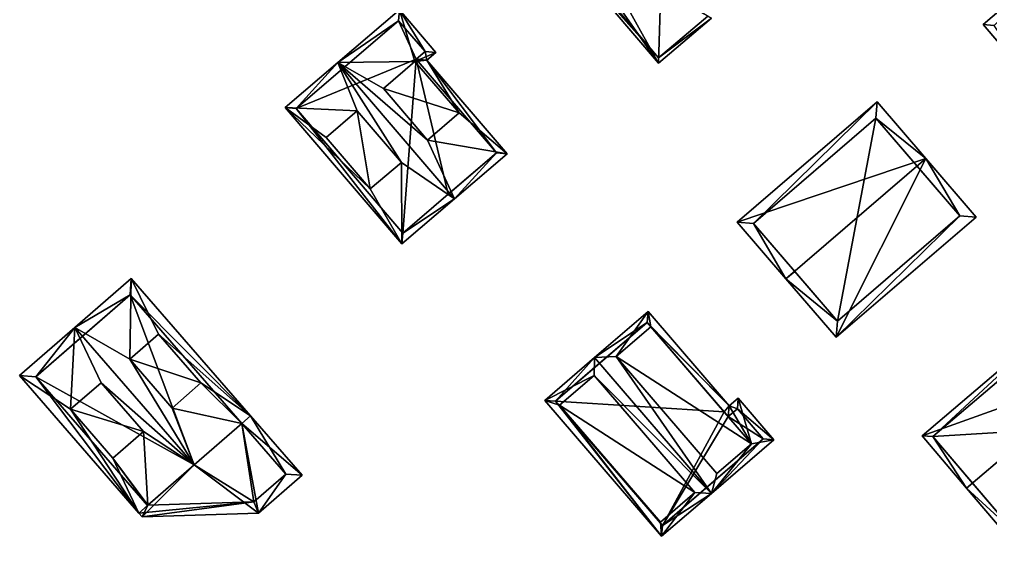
# Model space of a CAD drawing. Extents: x 2679264 to 2679716, y 1246766 to 1247183.
# Drawn here: x 2679263.9 to 2679327.1, y 1247086.6 to 1247120.6 of the extents above; entities that cross this region are included whole.
import ezdxf

# ---------------------------------------------------------------- set-up
doc = ezdxf.new("R2010")
doc.units = 0

msp = doc.modelspace()

# ---------------------------------------------------------------- linework, layer by layer
for points in [[(2679305.46, 1247117.79, 451.507), (2679297.9, 1247126.66, 451.507), (2679301.21, 1247123.92, 452.091)], [(2679297.9, 1247126.66, 451.507), (2679305.46, 1247117.79, 451.507), (2679305.48, 1247118.14, 451.702)], [(2679298.26, 1247126.63, 451.702), (2679297.9, 1247126.66, 451.507), (2679305.48, 1247118.14, 451.702)], [(2679298.26, 1247126.63, 451.702), (2679305.48, 1247118.14, 451.702), (2679298.26, 1247126.63, 443.411)], [(2679298.26, 1247126.63, 443.411), (2679305.48, 1247118.14, 451.702), (2679305.48, 1247118.14, 443.411)], [(2679308.68, 1247120.86, 443.411), (2679298.26, 1247126.63, 443.411), (2679305.48, 1247118.14, 443.411)], [(2679326.59, 1247120.31, 449.623), (2679332.56, 1247125.43, 449.623), (2679329.52, 1247116.89, 453.099)], [(2679332.56, 1247125.43, 449.623), (2679326.59, 1247120.31, 449.623), (2679327.29, 1247120.26, 450.009)], [(2679305.46, 1247117.79, 451.507), (2679301.21, 1247123.92, 452.091), (2679303.64, 1247121.08, 452.091)], [(2679305.62, 1247122.77, 454.12), (2679305.46, 1247117.79, 451.507), (2679303.64, 1247121.08, 452.091)], [(2679308.91, 1247120.73, 455.044), (2679305.46, 1247117.79, 451.507), (2679305.62, 1247122.77, 454.12)], [(2679284.62, 1247117.84, 457.225), (2679288.62, 1247121.27, 453.09), (2679289.63, 1247117.91, 454.201)], [(2679288.62, 1247121.27, 453.09), (2679284.62, 1247117.84, 457.225), (2679288.57, 1247120.56, 453.482)], [(2679290.29, 1247118.56, 453.482), (2679288.62, 1247121.27, 453.09), (2679288.57, 1247120.56, 453.482)], [(2679288.62, 1247121.27, 453.09), (2679290.99, 1247118.5, 453.09), (2679289.63, 1247117.91, 454.201)], [(2679290.99, 1247118.5, 453.09), (2679288.62, 1247121.27, 453.09), (2679290.29, 1247118.56, 453.482)], [(2679288.57, 1247120.56, 453.482), (2679284.94, 1247117.46, 457.225), (2679281.9, 1247114.85, 446.881)], [(2679288.57, 1247120.56, 446.881), (2679288.57, 1247120.56, 453.482), (2679281.9, 1247114.85, 446.881)], [(2679289.7, 1247118.06, 446.881), (2679288.57, 1247120.56, 446.881), (2679281.9, 1247114.85, 446.881)], [(2679288.57, 1247120.56, 453.482), (2679284.62, 1247117.84, 457.225), (2679284.94, 1247117.46, 457.225)], [(2679290.29, 1247118.56, 453.482), (2679288.57, 1247120.56, 453.482), (2679288.57, 1247120.56, 446.881)], [(2679290.29, 1247118.56, 446.881), (2679290.29, 1247118.56, 453.482), (2679288.57, 1247120.56, 446.881)], [(2679289.7, 1247118.06, 446.881), (2679290.29, 1247118.56, 446.881), (2679288.57, 1247120.56, 446.881)], [(2679305.46, 1247117.79, 451.507), (2679308.91, 1247120.73, 455.044), (2679305.48, 1247118.14, 451.702)], [(2679308.91, 1247120.73, 455.044), (2679308.68, 1247120.86, 454.978), (2679305.48, 1247118.14, 451.702)], [(2679305.48, 1247118.14, 451.702), (2679308.68, 1247120.86, 454.978), (2679308.68, 1247120.86, 443.411)], [(2679305.48, 1247118.14, 451.702), (2679308.68, 1247120.86, 443.411), (2679305.48, 1247118.14, 443.411)], [(2679326.59, 1247120.31, 449.623), (2679329.52, 1247116.89, 453.099), (2679327.29, 1247120.26, 450.009)], [(2679289.7, 1247118.06, 446.881), (2679281.9, 1247114.85, 446.881), (2679288.84, 1247106.75, 446.881)], [(2679291.79, 1247109.27, 446.881), (2679289.7, 1247118.06, 446.881), (2679288.84, 1247106.75, 446.881)], [(2679290.99, 1247118.5, 453.09), (2679290.41, 1247118, 453.689), (2679289.63, 1247117.91, 454.201)], [(2679290.41, 1247118, 453.689), (2679292.5, 1247114.56, 454.201), (2679289.63, 1247117.91, 454.201)], [(2679289.7, 1247118.06, 454.079), (2679290.41, 1247118, 453.689), (2679290.29, 1247118.56, 453.482)], [(2679289.7, 1247118.06, 454.079), (2679290.29, 1247118.56, 453.482), (2679289.7, 1247118.06, 446.881)], [(2679289.7, 1247118.06, 446.881), (2679290.29, 1247118.56, 453.482), (2679290.29, 1247118.56, 446.881)], [(2679294.93, 1247111.96, 454.081), (2679290.41, 1247118, 453.689), (2679289.7, 1247118.06, 454.079)], [(2679294.93, 1247111.96, 454.081), (2679289.7, 1247118.06, 454.079), (2679294.93, 1247111.96, 446.881)], [(2679294.93, 1247111.96, 446.881), (2679289.7, 1247118.06, 454.079), (2679289.7, 1247118.06, 446.881)], [(2679291.79, 1247109.27, 446.881), (2679294.93, 1247111.96, 446.881), (2679289.7, 1247118.06, 446.881)], [(2679290.41, 1247118, 453.689), (2679290.99, 1247118.5, 453.09), (2679290.29, 1247118.56, 453.482)], [(2679290.41, 1247118, 453.689), (2679295.63, 1247111.9, 453.689), (2679292.5, 1247114.56, 454.201)], [(2679295.63, 1247111.9, 453.689), (2679290.41, 1247118, 453.689), (2679294.93, 1247111.96, 454.081)], [(2679281.2, 1247114.91, 453.689), (2679284.62, 1247117.84, 457.225), (2679285.88, 1247114.7, 456.379)], [(2679284.62, 1247117.84, 457.225), (2679281.2, 1247114.91, 453.689), (2679281.9, 1247114.85, 454.081)], [(2679284.94, 1247117.46, 457.225), (2679284.62, 1247117.84, 457.225), (2679281.9, 1247114.85, 454.081)], [(2679284.94, 1247117.46, 457.225), (2679281.9, 1247114.85, 454.081), (2679281.9, 1247114.85, 446.881)], [(2679287.58, 1247116.15, 456.32), (2679284.62, 1247117.84, 457.225), (2679289.63, 1247117.91, 454.201)], [(2679284.62, 1247117.84, 457.225), (2679292.2, 1247108.97, 457.225), (2679288.75, 1247111.35, 456.379)], [(2679292.2, 1247108.97, 457.225), (2679284.62, 1247117.84, 457.225), (2679290.44, 1247112.8, 456.32)], [(2679284.62, 1247117.84, 457.225), (2679288.75, 1247111.35, 456.379), (2679285.88, 1247114.7, 456.379)], [(2679284.62, 1247117.84, 457.225), (2679287.58, 1247116.15, 456.32), (2679290.44, 1247112.8, 456.32)], [(2679292.5, 1247114.56, 456.32), (2679287.58, 1247116.15, 456.32), (2679289.63, 1247117.91, 456.32)], [(2679289.63, 1247117.91, 454.201), (2679289.63, 1247117.91, 456.32), (2679287.58, 1247116.15, 456.32)], [(2679292.5, 1247114.56, 454.201), (2679292.5, 1247114.56, 456.32), (2679289.63, 1247117.91, 454.201)], [(2679289.63, 1247117.91, 456.32), (2679289.63, 1247117.91, 454.201), (2679292.5, 1247114.56, 456.32)], [(2679290.44, 1247112.8, 456.32), (2679287.58, 1247116.15, 456.32), (2679292.5, 1247114.56, 456.32)], [(2679288.78, 1247106.04, 453.689), (2679281.2, 1247114.91, 453.689), (2679286.72, 1247109.62, 454.282)], [(2679281.2, 1247114.91, 453.689), (2679285.88, 1247114.7, 456.379), (2679283.85, 1247112.97, 454.282)], [(2679281.2, 1247114.91, 453.689), (2679283.85, 1247112.97, 454.282), (2679286.72, 1247109.62, 454.282)], [(2679281.2, 1247114.91, 453.689), (2679288.78, 1247106.04, 453.689), (2679281.9, 1247114.85, 454.081)], [(2679281.9, 1247114.85, 454.081), (2679288.78, 1247106.04, 453.689), (2679288.84, 1247106.75, 454.082)], [(2679281.9, 1247114.85, 454.081), (2679288.84, 1247106.75, 454.082), (2679288.84, 1247106.75, 446.881)], [(2679281.9, 1247114.85, 446.881), (2679281.9, 1247114.85, 454.081), (2679288.84, 1247106.75, 446.881)], [(2679319.69, 1247115.28, 453.925), (2679322.86, 1247111.59, 456.164), (2679310.59, 1247107.46, 453.925)], [(2679319.69, 1247115.28, 453.925), (2679310.59, 1247107.46, 453.925), (2679311.65, 1247107.38, 454.27)], [(2679319.61, 1247114.22, 454.27), (2679319.69, 1247115.28, 453.925), (2679311.65, 1247107.38, 454.27)], [(2679322.86, 1247111.59, 456.164), (2679319.69, 1247115.28, 453.925), (2679319.61, 1247114.22, 454.27)], [(2679283.85, 1247112.97, 456.379), (2679285.88, 1247114.7, 456.379), (2679286.72, 1247109.62, 456.379)], [(2679285.88, 1247114.7, 456.379), (2679283.85, 1247112.97, 456.379), (2679283.85, 1247112.97, 454.282)], [(2679285.88, 1247114.7, 456.379), (2679288.75, 1247111.35, 456.379), (2679286.72, 1247109.62, 456.379)], [(2679295.63, 1247111.9, 453.689), (2679290.44, 1247112.8, 456.32), (2679292.5, 1247114.56, 454.201)], [(2679290.44, 1247112.8, 456.32), (2679292.5, 1247114.56, 456.32), (2679292.5, 1247114.56, 454.201)], [(2679319.61, 1247114.22, 454.27), (2679311.65, 1247107.38, 454.27), (2679319.61, 1247114.22, 443.979)], [(2679319.61, 1247114.22, 443.979), (2679311.65, 1247107.38, 454.27), (2679311.65, 1247107.38, 443.979)], [(2679319.61, 1247114.22, 443.979), (2679311.65, 1247107.38, 443.979), (2679317.1, 1247101.03, 443.979)], [(2679325.07, 1247107.87, 443.979), (2679319.61, 1247114.22, 443.979), (2679317.1, 1247101.03, 443.979)], [(2679322.29, 1247111.1, 456.164), (2679322.86, 1247111.59, 456.164), (2679319.61, 1247114.22, 454.27)], [(2679322.29, 1247111.1, 456.164), (2679319.61, 1247114.22, 454.27), (2679319.61, 1247114.22, 443.979)], [(2679325.07, 1247107.87, 443.979), (2679322.29, 1247111.1, 456.164), (2679319.61, 1247114.22, 443.979)], [(2679283.85, 1247112.97, 454.282), (2679283.85, 1247112.97, 456.379), (2679286.72, 1247109.62, 454.282)], [(2679286.72, 1247109.62, 456.379), (2679286.72, 1247109.62, 454.282), (2679283.85, 1247112.97, 456.379)], [(2679295.63, 1247111.9, 453.689), (2679292.2, 1247108.97, 457.225), (2679290.44, 1247112.8, 456.32)], [(2679291.79, 1247109.27, 457.133), (2679291.88, 1247109.35, 457.225), (2679294.93, 1247111.96, 454.081)], [(2679291.79, 1247109.27, 457.133), (2679294.93, 1247111.96, 454.081), (2679291.79, 1247109.27, 446.881)], [(2679291.79, 1247109.27, 446.881), (2679294.93, 1247111.96, 454.081), (2679294.93, 1247111.96, 446.881)], [(2679291.88, 1247109.35, 457.225), (2679292.2, 1247108.97, 457.225), (2679294.93, 1247111.96, 454.081)], [(2679292.2, 1247108.97, 457.225), (2679295.63, 1247111.9, 453.689), (2679294.93, 1247111.96, 454.081)], [(2679288.75, 1247111.35, 456.379), (2679288.78, 1247106.04, 453.689), (2679286.72, 1247109.62, 454.282)], [(2679286.72, 1247109.62, 454.282), (2679286.72, 1247109.62, 456.379), (2679288.75, 1247111.35, 456.379)], [(2679292.2, 1247108.97, 457.225), (2679288.78, 1247106.04, 453.689), (2679288.75, 1247111.35, 456.379)], [(2679322.86, 1247111.59, 456.164), (2679313.76, 1247103.77, 456.164), (2679310.59, 1247107.46, 453.925)], [(2679317.02, 1247099.97, 453.865), (2679313.76, 1247103.77, 456.164), (2679322.86, 1247111.59, 456.164)], [(2679326.12, 1247107.79, 453.865), (2679317.02, 1247099.97, 453.865), (2679322.86, 1247111.59, 456.164)], [(2679325.07, 1247107.87, 454.209), (2679322.86, 1247111.59, 456.164), (2679322.29, 1247111.1, 456.164)], [(2679325.07, 1247107.87, 454.209), (2679322.29, 1247111.1, 456.164), (2679325.07, 1247107.87, 443.979)], [(2679326.12, 1247107.79, 453.865), (2679322.86, 1247111.59, 456.164), (2679325.07, 1247107.87, 454.209)], [(2679292.2, 1247108.97, 457.225), (2679291.79, 1247109.27, 457.133), (2679288.84, 1247106.75, 454.082)], [(2679288.84, 1247106.75, 454.082), (2679291.79, 1247109.27, 457.133), (2679291.79, 1247109.27, 446.881)], [(2679288.84, 1247106.75, 454.082), (2679291.79, 1247109.27, 446.881), (2679288.84, 1247106.75, 446.881)], [(2679291.79, 1247109.27, 457.133), (2679292.2, 1247108.97, 457.225), (2679291.88, 1247109.35, 457.225)], [(2679288.78, 1247106.04, 453.689), (2679292.2, 1247108.97, 457.225), (2679288.84, 1247106.75, 454.082)], [(2679310.59, 1247107.46, 453.925), (2679313.76, 1247103.77, 456.164), (2679311.65, 1247107.38, 454.27)], [(2679311.65, 1247107.38, 454.27), (2679313.76, 1247103.77, 456.164), (2679314.33, 1247104.26, 456.164)], [(2679311.65, 1247107.38, 454.27), (2679314.33, 1247104.26, 456.164), (2679311.65, 1247107.38, 443.979)], [(2679311.65, 1247107.38, 443.979), (2679314.33, 1247104.26, 456.164), (2679317.1, 1247101.03, 443.979)], [(2679317.02, 1247099.97, 453.865), (2679326.12, 1247107.79, 453.865), (2679325.07, 1247107.87, 454.209)], [(2679317.02, 1247099.97, 453.865), (2679325.07, 1247107.87, 454.209), (2679317.1, 1247101.03, 454.21)], [(2679317.1, 1247101.03, 454.21), (2679325.07, 1247107.87, 454.209), (2679317.1, 1247101.03, 443.979)], [(2679325.07, 1247107.87, 454.209), (2679325.07, 1247107.87, 443.979), (2679317.1, 1247101.03, 443.979)], [(2679314.33, 1247104.26, 456.164), (2679313.76, 1247103.77, 456.164), (2679317.1, 1247101.03, 454.21)], [(2679314.33, 1247104.26, 456.164), (2679317.1, 1247101.03, 454.21), (2679317.1, 1247101.03, 443.979)], [(2679267.52, 1247100.61, 459.817), (2679271.18, 1247103.79, 456.164), (2679271.08, 1247098.55, 458.814)], [(2679271.18, 1247103.79, 456.164), (2679267.52, 1247100.61, 459.817), (2679271.11, 1247102.74, 456.729)], [(2679271.08, 1247098.55, 458.814), (2679271.18, 1247103.79, 456.164), (2679272.95, 1247100.18, 456.941)], [(2679278.94, 1247094.86, 456.164), (2679271.18, 1247103.79, 456.164), (2679271.11, 1247102.74, 456.729)], [(2679271.18, 1247103.79, 456.164), (2679278.94, 1247094.86, 456.164), (2679272.95, 1247100.18, 456.941)], [(2679313.76, 1247103.77, 456.164), (2679317.02, 1247099.97, 453.865), (2679317.1, 1247101.03, 454.21)], [(2679271.11, 1247102.74, 456.729), (2679268.01, 1247100.05, 459.817), (2679264.97, 1247097.41, 448.251)], [(2679271.11, 1247102.74, 448.251), (2679271.11, 1247102.74, 456.729), (2679264.97, 1247097.41, 448.251)], [(2679271.11, 1247102.74, 448.251), (2679264.97, 1247097.41, 448.251), (2679275.28, 1247091.68, 448.251)], [(2679271.11, 1247102.74, 456.729), (2679267.52, 1247100.61, 459.817), (2679268.01, 1247100.05, 459.817)], [(2679278.38, 1247094.36, 456.729), (2679278.94, 1247094.86, 456.164), (2679271.11, 1247102.74, 456.729)], [(2679278.38, 1247094.36, 456.729), (2679271.11, 1247102.74, 456.729), (2679271.11, 1247102.74, 448.251)], [(2679278.38, 1247094.36, 448.251), (2679278.38, 1247094.36, 456.729), (2679271.11, 1247102.74, 448.251)], [(2679278.38, 1247094.36, 448.251), (2679271.11, 1247102.74, 448.251), (2679275.28, 1247091.68, 448.251)], [(2679301.31, 1247098.66, 457.225), (2679304.79, 1247101.65, 453.63), (2679302.71, 1247098.72, 456.36)], [(2679304.79, 1247101.65, 453.63), (2679301.31, 1247098.66, 457.225), (2679304.73, 1247100.94, 454.022)], [(2679302.71, 1247098.72, 456.36), (2679304.79, 1247101.65, 453.63), (2679304.97, 1247100.66, 454.024)], [(2679310.07, 1247095.51, 453.63), (2679304.79, 1247101.65, 453.63), (2679304.73, 1247100.94, 454.022)], [(2679304.79, 1247101.65, 453.63), (2679310.07, 1247095.51, 453.63), (2679304.97, 1247100.66, 454.024)], [(2679331.64, 1247101.24, 454.101), (2679334.53, 1247097.84, 456.754), (2679322.61, 1247093.57, 454.101)], [(2679331.64, 1247101.24, 454.101), (2679322.61, 1247093.57, 454.101), (2679323.32, 1247093.51, 454.398)], [(2679331.58, 1247100.54, 454.398), (2679331.64, 1247101.24, 454.101), (2679323.32, 1247093.51, 454.398)], [(2679263.91, 1247097.48, 456.164), (2679267.52, 1247100.61, 459.817), (2679267.24, 1247095.29, 456.986)], [(2679267.52, 1247100.61, 459.817), (2679263.91, 1247097.48, 456.164), (2679264.97, 1247097.41, 456.737)], [(2679268.01, 1247100.05, 459.817), (2679267.52, 1247100.61, 459.817), (2679264.97, 1247097.41, 456.737)], [(2679267.52, 1247100.61, 459.817), (2679269.23, 1247097.01, 458.997), (2679267.24, 1247095.29, 456.986)], [(2679275.28, 1247091.68, 459.817), (2679267.52, 1247100.61, 459.817), (2679271.08, 1247098.55, 458.814)], [(2679267.52, 1247100.61, 459.817), (2679275.28, 1247091.68, 459.817), (2679269.23, 1247097.01, 458.997)], [(2679304.73, 1247100.94, 454.022), (2679301.64, 1247098.28, 457.225), (2679298.77, 1247095.81, 446.54)], [(2679304.73, 1247100.94, 446.54), (2679304.73, 1247100.94, 454.022), (2679298.77, 1247095.81, 446.54)], [(2679309.75, 1247095.12, 446.54), (2679304.73, 1247100.94, 446.54), (2679298.77, 1247095.81, 446.54)], [(2679304.73, 1247100.94, 454.022), (2679301.31, 1247098.66, 457.225), (2679301.64, 1247098.28, 457.225)], [(2679311.52, 1247093.05, 456.36), (2679302.71, 1247098.72, 456.36), (2679304.97, 1247100.66, 456.36)], [(2679304.97, 1247100.66, 454.024), (2679304.97, 1247100.66, 456.36), (2679302.71, 1247098.72, 456.36)], [(2679309.75, 1247095.12, 454.017), (2679310.07, 1247095.51, 453.63), (2679304.73, 1247100.94, 454.022)], [(2679309.75, 1247095.12, 454.017), (2679304.73, 1247100.94, 454.022), (2679304.73, 1247100.94, 446.54)], [(2679309.75, 1247095.12, 446.54), (2679309.75, 1247095.12, 454.017), (2679304.73, 1247100.94, 446.54)], [(2679310.07, 1247095.51, 453.63), (2679311.52, 1247093.05, 454.024), (2679304.97, 1247100.66, 454.024)], [(2679311.52, 1247093.05, 454.024), (2679311.52, 1247093.05, 456.36), (2679304.97, 1247100.66, 454.024)], [(2679304.97, 1247100.66, 456.36), (2679304.97, 1247100.66, 454.024), (2679311.52, 1247093.05, 456.36)], [(2679331.58, 1247100.54, 454.398), (2679323.32, 1247093.51, 454.398), (2679331.58, 1247100.54, 443.916)], [(2679331.58, 1247100.54, 443.916), (2679323.32, 1247093.51, 454.398), (2679323.32, 1247093.51, 443.916)], [(2679336.84, 1247094.35, 443.916), (2679331.58, 1247100.54, 443.916), (2679323.32, 1247093.51, 443.916)], [(2679268.01, 1247100.05, 459.817), (2679264.97, 1247097.41, 456.737), (2679264.97, 1247097.41, 448.251)], [(2679275.71, 1247097, 458.814), (2679271.08, 1247098.55, 458.814), (2679272.95, 1247100.18, 458.814)], [(2679272.95, 1247100.18, 456.941), (2679272.95, 1247100.18, 458.814), (2679271.08, 1247098.55, 458.814)], [(2679278.94, 1247094.86, 456.164), (2679275.71, 1247097, 456.941), (2679272.95, 1247100.18, 456.941)], [(2679275.71, 1247097, 456.941), (2679275.71, 1247097, 458.814), (2679272.95, 1247100.18, 456.941)], [(2679272.95, 1247100.18, 458.814), (2679272.95, 1247100.18, 456.941), (2679275.71, 1247097, 458.814)], [(2679275.28, 1247091.68, 459.817), (2679271.08, 1247098.55, 458.814), (2679273.84, 1247095.37, 458.814)], [(2679273.84, 1247095.37, 458.814), (2679271.08, 1247098.55, 458.814), (2679275.71, 1247097, 458.814)], [(2679298.07, 1247095.87, 453.63), (2679301.31, 1247098.66, 457.225), (2679301.29, 1247097.49, 456.571)], [(2679301.31, 1247098.66, 457.225), (2679298.07, 1247095.87, 453.63), (2679298.77, 1247095.81, 454.049)], [(2679301.64, 1247098.28, 457.225), (2679301.31, 1247098.66, 457.225), (2679298.77, 1247095.81, 454.049)], [(2679301.31, 1247098.66, 457.225), (2679308.92, 1247089.82, 457.225), (2679301.29, 1247097.49, 456.571)], [(2679308.92, 1247089.82, 457.225), (2679301.31, 1247098.66, 457.225), (2679302.71, 1247098.72, 456.36)], [(2679308.92, 1247089.82, 457.225), (2679302.71, 1247098.72, 456.36), (2679309.26, 1247091.11, 456.36)], [(2679309.26, 1247091.11, 456.36), (2679302.71, 1247098.72, 456.36), (2679311.52, 1247093.05, 456.36)], [(2679301.64, 1247098.28, 457.225), (2679298.77, 1247095.81, 454.049), (2679298.77, 1247095.81, 446.54)], [(2679334.53, 1247097.84, 456.754), (2679325.5, 1247090.16, 456.754), (2679322.61, 1247093.57, 454.101)], [(2679328.51, 1247086.62, 454.101), (2679325.5, 1247090.16, 456.754), (2679334.53, 1247097.84, 456.754)], [(2679271.67, 1247088.54, 456.164), (2679263.91, 1247097.48, 456.164), (2679267.24, 1247095.29, 456.986)], [(2679263.91, 1247097.48, 456.164), (2679271.67, 1247088.54, 456.164), (2679264.97, 1247097.41, 456.737)], [(2679271.67, 1247088.54, 456.164), (2679272.24, 1247089.04, 456.738), (2679264.97, 1247097.41, 456.737)], [(2679264.97, 1247097.41, 456.737), (2679272.24, 1247089.04, 456.738), (2679272.24, 1247089.04, 448.251)], [(2679264.97, 1247097.41, 448.251), (2679264.97, 1247097.41, 456.737), (2679272.24, 1247089.04, 448.251)], [(2679264.97, 1247097.41, 448.251), (2679272.24, 1247089.04, 448.251), (2679275.28, 1247091.68, 448.251)], [(2679298.07, 1247095.87, 453.63), (2679301.29, 1247097.49, 456.571), (2679299.04, 1247095.55, 454.077)], [(2679301.29, 1247097.49, 456.571), (2679307.84, 1247089.88, 456.571), (2679299.04, 1247095.55, 456.571)], [(2679301.29, 1247097.49, 456.571), (2679299.04, 1247095.55, 456.571), (2679299.04, 1247095.55, 454.077)], [(2679301.29, 1247097.49, 456.571), (2679308.92, 1247089.82, 457.225), (2679307.84, 1247089.88, 456.571)], [(2679269.23, 1247097.01, 458.997), (2679271.98, 1247093.84, 458.997), (2679267.24, 1247095.29, 458.997)], [(2679269.23, 1247097.01, 458.997), (2679267.24, 1247095.29, 458.997), (2679267.24, 1247095.29, 456.986)], [(2679269.23, 1247097.01, 458.997), (2679275.28, 1247091.68, 459.817), (2679271.98, 1247093.84, 458.997)], [(2679278.38, 1247094.36, 456.729), (2679273.84, 1247095.37, 458.814), (2679275.71, 1247097, 456.941)], [(2679273.84, 1247095.37, 458.814), (2679275.71, 1247097, 458.814), (2679275.71, 1247097, 456.941)], [(2679278.94, 1247094.86, 456.164), (2679278.38, 1247094.36, 456.729), (2679275.71, 1247097, 456.941)], [(2679310.07, 1247095.51, 453.63), (2679310.65, 1247096.02, 453.022), (2679311.52, 1247093.05, 454.024)], [(2679310.65, 1247096.02, 453.022), (2679310.07, 1247095.51, 453.63), (2679310.6, 1247095.31, 453.414)], [(2679312.98, 1247093.31, 453.022), (2679310.65, 1247096.02, 453.022), (2679310.6, 1247095.31, 453.414)], [(2679310.65, 1247096.02, 453.022), (2679312.98, 1247093.31, 453.022), (2679311.52, 1247093.05, 454.024)], [(2679271.67, 1247088.54, 456.164), (2679267.24, 1247095.29, 456.986), (2679269.99, 1247092.11, 456.986)], [(2679267.24, 1247095.29, 458.997), (2679271.98, 1247093.84, 458.997), (2679269.99, 1247092.11, 458.997)], [(2679267.24, 1247095.29, 456.986), (2679267.24, 1247095.29, 458.997), (2679269.99, 1247092.11, 456.986)], [(2679269.99, 1247092.11, 458.997), (2679269.99, 1247092.11, 456.986), (2679267.24, 1247095.29, 458.997)], [(2679278.38, 1247094.36, 456.729), (2679275.28, 1247091.68, 459.817), (2679273.84, 1247095.37, 458.814)], [(2679305.67, 1247087.03, 453.63), (2679298.07, 1247095.87, 453.63), (2679299.04, 1247095.55, 454.077)], [(2679298.07, 1247095.87, 453.63), (2679305.67, 1247087.03, 453.63), (2679298.77, 1247095.81, 454.049)], [(2679298.77, 1247095.81, 454.049), (2679305.67, 1247087.03, 453.63), (2679305.72, 1247087.73, 454.049)], [(2679298.77, 1247095.81, 454.049), (2679305.72, 1247087.73, 454.049), (2679305.72, 1247087.73, 446.54)], [(2679298.77, 1247095.81, 446.54), (2679298.77, 1247095.81, 454.049), (2679305.72, 1247087.73, 446.54)], [(2679309.75, 1247095.12, 446.54), (2679298.77, 1247095.81, 446.54), (2679305.72, 1247087.73, 446.54)], [(2679305.67, 1247087.03, 453.63), (2679299.04, 1247095.55, 454.077), (2679305.59, 1247087.95, 454.077)], [(2679299.04, 1247095.55, 456.571), (2679307.84, 1247089.88, 456.571), (2679305.59, 1247087.95, 456.571)], [(2679299.04, 1247095.55, 454.077), (2679299.04, 1247095.55, 456.571), (2679305.59, 1247087.95, 454.077)], [(2679305.59, 1247087.95, 456.571), (2679305.59, 1247087.95, 454.077), (2679299.04, 1247095.55, 456.571)], [(2679310.07, 1247095.51, 453.63), (2679309.75, 1247095.12, 454.017), (2679310.01, 1247094.81, 454.021)], [(2679310.6, 1247095.31, 453.414), (2679310.07, 1247095.51, 453.63), (2679310.01, 1247094.81, 454.021)], [(2679310.6, 1247095.31, 453.414), (2679310.01, 1247094.81, 454.021), (2679310.01, 1247094.81, 446.54)], [(2679310.6, 1247095.31, 446.54), (2679310.6, 1247095.31, 453.414), (2679310.01, 1247094.81, 446.54)], [(2679312.27, 1247093.37, 446.54), (2679310.6, 1247095.31, 446.54), (2679310.01, 1247094.81, 446.54)], [(2679312.27, 1247093.37, 453.414), (2679312.98, 1247093.31, 453.022), (2679310.6, 1247095.31, 453.414)], [(2679312.27, 1247093.37, 453.414), (2679310.6, 1247095.31, 453.414), (2679310.6, 1247095.31, 446.54)], [(2679312.27, 1247093.37, 446.54), (2679312.27, 1247093.37, 453.414), (2679310.6, 1247095.31, 446.54)], [(2679278.94, 1247094.86, 456.164), (2679282.29, 1247091, 456.164), (2679278.38, 1247094.36, 456.164)], [(2679278.94, 1247094.86, 456.164), (2679278.38, 1247094.36, 456.164), (2679281.23, 1247091.07, 456.164)], [(2679282.29, 1247091, 456.164), (2679278.94, 1247094.86, 456.164), (2679281.23, 1247091.07, 456.164)], [(2679309.75, 1247095.12, 446.54), (2679305.72, 1247087.73, 446.54), (2679310.01, 1247094.81, 446.54)], [(2679305.72, 1247087.73, 446.54), (2679312.27, 1247093.37, 446.54), (2679310.01, 1247094.81, 446.54)], [(2679310.01, 1247094.81, 454.021), (2679309.75, 1247095.12, 454.017), (2679310.01, 1247094.81, 446.54)], [(2679309.75, 1247095.12, 454.017), (2679309.75, 1247095.12, 446.54), (2679310.01, 1247094.81, 446.54)], [(2679278.38, 1247094.36, 456.164), (2679272.26, 1247089.06, 456.164), (2679275.28, 1247091.68, 459.817)], [(2679275.28, 1247091.68, 456.164), (2679278.38, 1247094.36, 456.164), (2679279.45, 1247088.54, 456.164)], [(2679278.38, 1247094.36, 456.164), (2679275.28, 1247091.68, 459.817), (2679278.38, 1247094.36, 456.729)], [(2679278.38, 1247094.36, 448.251), (2679275.28, 1247091.68, 448.251), (2679279.16, 1247089.28, 448.251)], [(2679278.38, 1247094.36, 456.164), (2679282.29, 1247091, 456.164), (2679279.45, 1247088.54, 456.164)], [(2679281.23, 1247091.07, 456.164), (2679278.38, 1247094.36, 456.164), (2679281.23, 1247091.07, 448.251)], [(2679278.38, 1247094.36, 456.164), (2679278.38, 1247094.36, 448.251), (2679281.23, 1247091.07, 448.251)], [(2679278.38, 1247094.36, 448.251), (2679279.16, 1247089.28, 448.251), (2679281.23, 1247091.07, 448.251)], [(2679336.84, 1247094.35, 443.916), (2679323.32, 1247093.51, 443.916), (2679328.57, 1247087.33, 443.916)], [(2679271.98, 1247093.84, 458.997), (2679272.26, 1247089.06, 456.764), (2679269.99, 1247092.11, 456.986)], [(2679269.99, 1247092.11, 456.986), (2679269.99, 1247092.11, 458.997), (2679271.98, 1247093.84, 458.997)], [(2679275.28, 1247091.68, 459.817), (2679272.26, 1247089.06, 456.764), (2679271.98, 1247093.84, 458.997)], [(2679308.59, 1247090.2, 457.225), (2679312.27, 1247093.37, 453.414), (2679305.72, 1247087.73, 446.54)], [(2679305.72, 1247087.73, 446.54), (2679312.27, 1247093.37, 453.414), (2679312.27, 1247093.37, 446.54)], [(2679308.59, 1247090.2, 457.225), (2679308.92, 1247089.82, 457.225), (2679312.27, 1247093.37, 453.414)], [(2679308.92, 1247089.82, 457.225), (2679312.98, 1247093.31, 453.022), (2679312.27, 1247093.37, 453.414)], [(2679322.61, 1247093.57, 454.101), (2679325.5, 1247090.16, 456.754), (2679323.32, 1247093.51, 454.398)], [(2679323.32, 1247093.51, 454.398), (2679325.5, 1247090.16, 456.754), (2679325.89, 1247090.49, 456.754)], [(2679323.32, 1247093.51, 454.398), (2679325.89, 1247090.49, 456.754), (2679323.32, 1247093.51, 443.916)], [(2679325.89, 1247090.49, 456.754), (2679328.57, 1247087.33, 454.387), (2679323.32, 1247093.51, 443.916)], [(2679323.32, 1247093.51, 443.916), (2679328.57, 1247087.33, 454.387), (2679328.57, 1247087.33, 443.916)], [(2679312.98, 1247093.31, 453.022), (2679308.92, 1247089.82, 457.225), (2679311.52, 1247093.05, 454.024)], [(2679308.92, 1247089.82, 457.225), (2679309.26, 1247091.11, 456.36), (2679311.52, 1247093.05, 454.024)], [(2679309.26, 1247091.11, 456.36), (2679311.52, 1247093.05, 456.36), (2679311.52, 1247093.05, 454.024)], [(2679272.24, 1247089.04, 456.738), (2679271.67, 1247088.54, 456.164), (2679269.99, 1247092.11, 456.986)], [(2679272.26, 1247089.06, 456.764), (2679272.24, 1247089.04, 456.738), (2679269.99, 1247092.11, 456.986)], [(2679272.26, 1247089.06, 456.164), (2679275.28, 1247091.68, 456.164), (2679271.89, 1247088.29, 456.164)], [(2679271.89, 1247088.29, 456.164), (2679275.28, 1247091.68, 456.164), (2679279.45, 1247088.54, 456.164)], [(2679272.26, 1247089.06, 456.164), (2679272.26, 1247089.06, 456.764), (2679275.28, 1247091.68, 459.817)], [(2679275.28, 1247091.68, 448.251), (2679272.26, 1247089.06, 448.251), (2679279.16, 1247089.28, 448.251)], [(2679279.16, 1247089.28, 456.164), (2679279.45, 1247088.54, 456.164), (2679281.23, 1247091.07, 456.164)], [(2679279.16, 1247089.28, 456.164), (2679281.23, 1247091.07, 456.164), (2679281.23, 1247091.07, 448.251)], [(2679279.16, 1247089.28, 448.251), (2679279.16, 1247089.28, 456.164), (2679281.23, 1247091.07, 448.251)], [(2679279.45, 1247088.54, 456.164), (2679282.29, 1247091, 456.164), (2679281.23, 1247091.07, 456.164)], [(2679325.89, 1247090.49, 456.754), (2679325.5, 1247090.16, 456.754), (2679328.57, 1247087.33, 454.387)], [(2679307.84, 1247089.88, 456.571), (2679305.67, 1247087.03, 453.63), (2679305.59, 1247087.95, 454.077)], [(2679305.59, 1247087.95, 454.077), (2679305.59, 1247087.95, 456.571), (2679307.84, 1247089.88, 456.571)], [(2679308.92, 1247089.82, 457.225), (2679305.67, 1247087.03, 453.63), (2679307.84, 1247089.88, 456.571)], [(2679305.67, 1247087.03, 453.63), (2679308.92, 1247089.82, 457.225), (2679305.72, 1247087.73, 454.049)], [(2679305.72, 1247087.73, 454.049), (2679308.92, 1247089.82, 457.225), (2679308.59, 1247090.2, 457.225)], [(2679305.72, 1247087.73, 454.049), (2679308.59, 1247090.2, 457.225), (2679305.72, 1247087.73, 446.54)], [(2679325.5, 1247090.16, 456.754), (2679328.51, 1247086.62, 454.101), (2679328.57, 1247087.33, 454.387)], [(2679272.26, 1247089.06, 456.164), (2679271.67, 1247088.54, 456.164), (2679279.16, 1247089.28, 456.164)], [(2679271.67, 1247088.54, 456.164), (2679271.89, 1247088.29, 456.164), (2679279.16, 1247089.28, 456.164)], [(2679271.67, 1247088.54, 456.164), (2679272.26, 1247089.06, 456.164), (2679271.89, 1247088.29, 456.164)], [(2679271.89, 1247088.29, 456.164), (2679279.45, 1247088.54, 456.164), (2679279.16, 1247089.28, 456.164)], [(2679272.24, 1247089.04, 456.738), (2679272.26, 1247089.06, 456.764), (2679272.26, 1247089.06, 448.251)], [(2679272.24, 1247089.04, 448.251), (2679272.24, 1247089.04, 456.738), (2679272.26, 1247089.06, 448.251)], [(2679272.26, 1247089.06, 456.164), (2679279.16, 1247089.28, 456.164), (2679279.16, 1247089.28, 448.251)], [(2679272.26, 1247089.06, 448.251), (2679272.26, 1247089.06, 456.164), (2679279.16, 1247089.28, 448.251)]]:
    msp.add_3dface(points)

doc.saveas('drawing.dxf')
